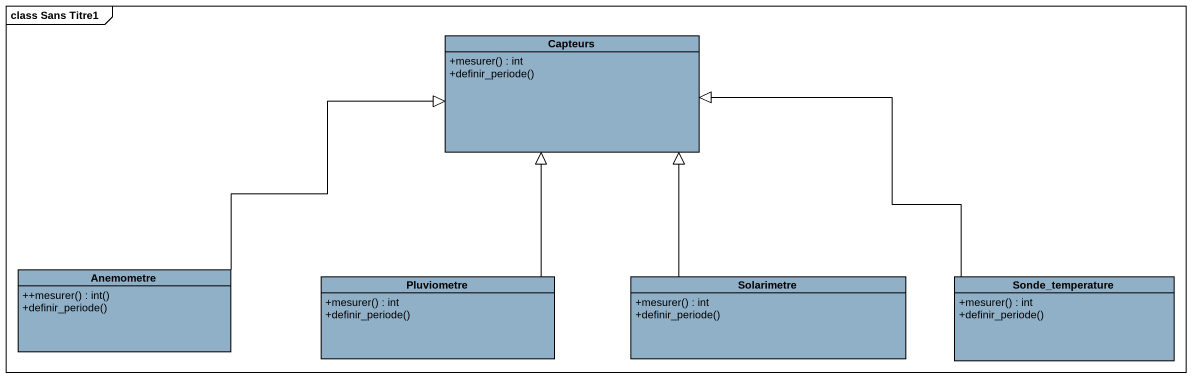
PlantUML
@startuml
mainframe class Sans Titre1
hide circle
hide empty members
skinparam classAttributeIconSize 0
class Capteurs #90B0C8 {
  +mesurer() : int
  +definir_periode()
}
class Anemometre #90B0C8 {
  ++mesurer() : int()
  +definir_periode()
}
class Pluviometre #90B0C8 {
  +mesurer() : int
  +definir_periode()
}
class Solarimetre #90B0C8 {
  +mesurer() : int
  +definir_periode()
}
class Sonde_temperature #90B0C8 {
  +mesurer() : int
  +definir_periode()
}
Anemometre -right-|> Capteurs
Pluviometre -up-|> Capteurs
Solarimetre -up-|> Capteurs
Sonde_temperature -left-|> Capteurs
@enduml
